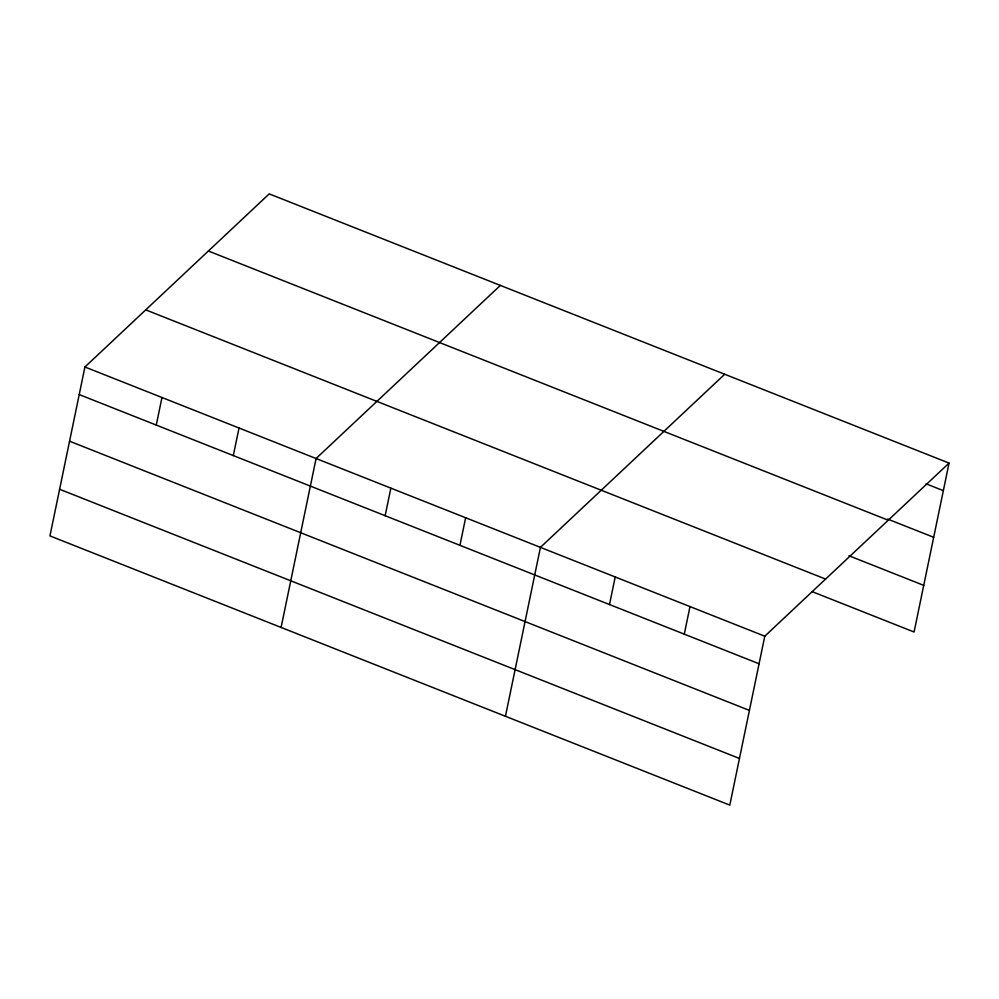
<?xml version="1.0" encoding="UTF-8"?>
<svg xmlns="http://www.w3.org/2000/svg" width="999" height="999" viewBox="0 0 999 999"><rect width="100%" height="100%" fill="white"/><g stroke="black" fill="none" stroke-linecap="round" stroke-linejoin="round"><path stroke-width="1.5" d="M84.927 366.995L49.95 535.914L729.794 805.119L764.784 636.201L949.05 463.086L269.206 193.881L84.927 366.995L764.784 636.201M156.269 425.075L161.975 397.502M233.316 455.581L239.036 428.009M281.094 627.447L316.084 458.516L500.349 285.414M385.152 515.709L390.859 488.136M459.94 545.317L465.646 517.744M505.444 716.283L540.434 547.365L724.7 374.25M609.502 604.545L615.209 576.972M684.29 634.153L689.997 606.58M949.05 463.086L914.073 632.005L811.962 591.57M926.085 483.828L943.343 490.659M887.661 519.08L933.678 537.3M208.391 251.011L888.236 520.217M848.95 555.756L923.725 585.364M145.742 309.865L825.586 579.07M79.221 394.568L759.078 663.773M69.568 441.208L749.412 710.414M59.615 489.273L739.46 758.466"/></g></svg>
